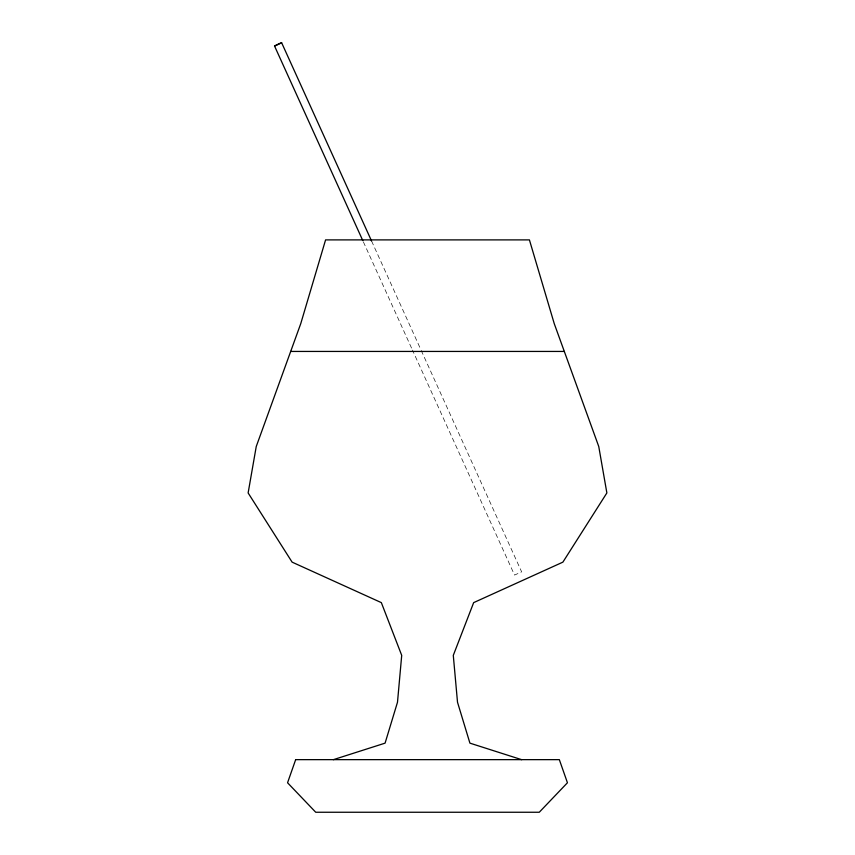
<?xml version="1.0" encoding="UTF-8"?>
<svg xmlns="http://www.w3.org/2000/svg" width="855" height="855" viewBox="0 0 855 855"><rect width="100%" height="100%" fill="white"/><g stroke="black" fill="none" stroke-linecap="round" stroke-linejoin="round"><path stroke-width="0.64" stroke-dasharray="4.28 3.21" d="M371.572 241.014L420.681 349.268M421.226 350.486L521.646 571.867L514.55 575.073L412.473 350.112M363.364 241.858L411.918 348.893"/><path stroke-width="1.28" d="M362.819 240.64L274.541 46.02L279.467 43.552L281.637 42.75L371.572 241.014M281.637 42.814L274.541 46.02M333.322 759.678L385.081 743.145L397.49 702.244L401.711 655.368L381.341 602.625L292.111 562.141L248.132 492.95L256.243 446.524L300.746 323.671L325.584 239.892L529.416 239.892L554.254 323.671L598.757 446.524L606.868 492.95L562.889 562.141L473.659 602.625L453.289 655.368L457.511 702.244L469.919 743.145L521.678 759.678M290.689 351.437L564.311 351.437M295.67 759.646L287.558 782.763L315.73 812.25L539.27 812.25L567.442 782.763L559.33 759.646L295.67 759.646"/></g></svg>
